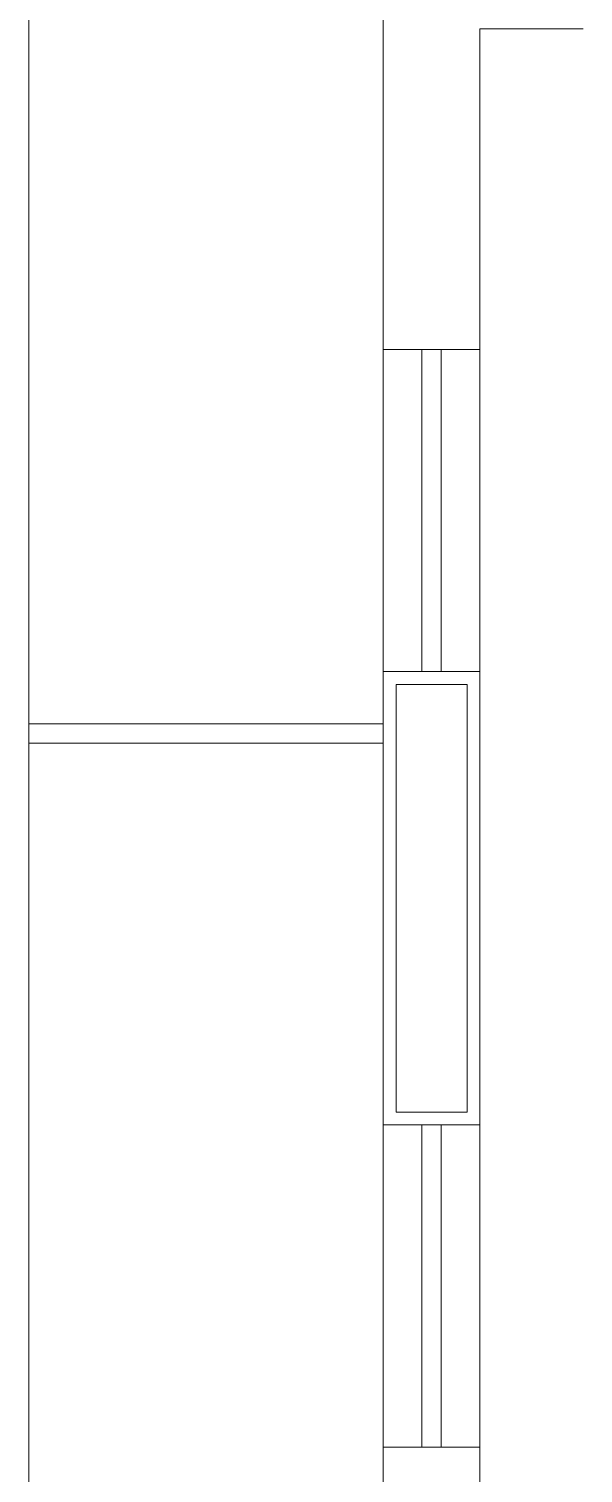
# Model space of a CAD drawing. Header units: millimetres. Extents: x 206 to 837, y 40 to 323.
# Drawn here: x 688.934 to 689.794, y 259.956 to 262.197 of the extents above; entities that cross this region are included whole.
import ezdxf

# ---------------------------------------------------------------- set-up
doc = ezdxf.new("R2010")
doc.units = ezdxf.units.MM
doc.linetypes.add('HIDDEN2', pattern=[4.7625, 3.175, -1.5875])
doc.layers.add('I-ARQ', color=8, linetype='Continuous', lineweight=0)

msp = doc.modelspace()

# ---------------------------------------------------------------- linework, layer by layer
at = {"layer": 'I-ARQ'}
for p, q in [((688.934, 273.0968), (688.934, 253.9468)), ((688.934, 273.0968), (688.934, 253.9468)), ((688.934, 273.0968), (688.934, 253.9468)), ((689.484, 263.4218), (689.484, 254.1468)), ((689.634, 262.1968), (689.634, 259.4958)), ((689.794, 262.1968), (689.634, 262.1968)), ((689.614, 261.1795), (689.504, 261.1795)), ((689.504, 261.1795), (689.504, 260.5158)), ((689.614, 260.5158), (689.614, 261.1795)), ((689.484, 261.1181), (688.934, 261.1181)), ((689.484, 261.1181), (688.934, 261.1181)), ((689.484, 261.1181), (688.934, 261.1181)), ((689.484, 261.0881), (688.934, 261.0881)), ((689.484, 261.0881), (688.934, 261.0881)), ((689.484, 261.0881), (688.934, 261.0881)), ((689.504, 260.5158), (689.614, 260.5158))]:
    msp.add_line(p, q, dxfattribs=at)
at = {"layer": 'I-ARQ', "linetype": 'HIDDEN2'}
for p, q in [((689.484, 261.6995), (689.634, 261.6995)), ((689.544, 261.1995), (689.544, 261.6995)), ((689.574, 261.6995), (689.574, 261.1995)), ((689.634, 261.1995), (689.484, 261.1995)), ((689.484, 260.4958), (689.634, 260.4958)), ((689.544, 259.9958), (689.544, 260.4958)), ((689.574, 260.4958), (689.574, 259.9958)), ((689.484, 259.9958), (689.634, 259.9958))]:
    msp.add_line(p, q, dxfattribs=at)

doc.saveas('drawing.dxf')
